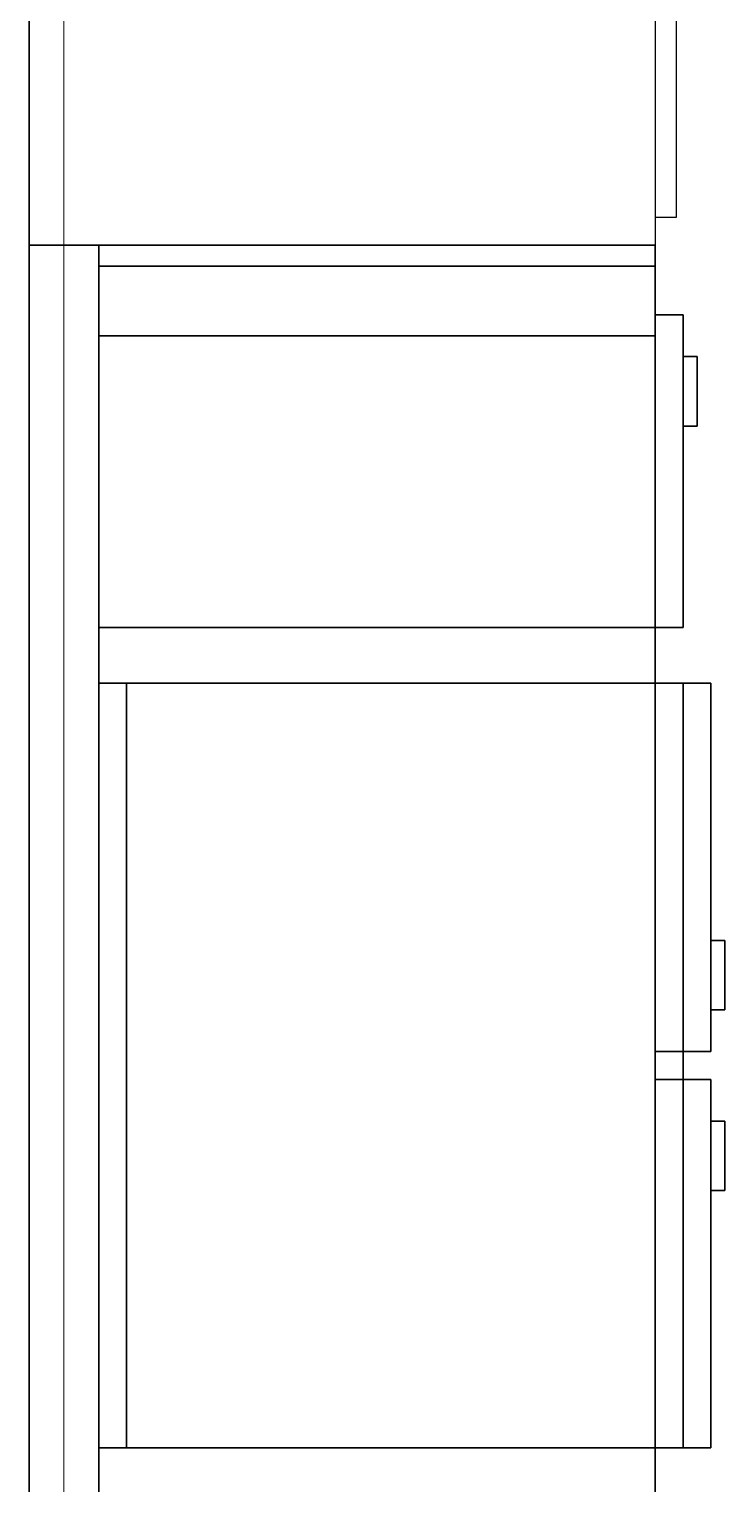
# Model space of a CAD drawing. Header units: inches. Extents: x -7543 to -822, y 102837 to 190349.
# Drawn here: x -829.95582 to -829.94582, y 102836.84029 to 102836.86122 of the extents above; entities that cross this region are included whole.
import ezdxf

# ---------------------------------------------------------------- set-up
doc = ezdxf.new("R2010")
doc.units = ezdxf.units.IN
doc.header["$MEASUREMENT"] = 0
doc.linetypes.add('DASHDOTX2', pattern=[2, 1, -0.5, 0, -0.5])
doc.layers.add('AKS', color=1, linetype='Continuous', lineweight=25)
doc.layers.add('SIVA', color=150, linetype='Continuous', lineweight=15)
doc.layers.add('DUVAR', color=7, linetype='Continuous', lineweight=35, true_color=0xfc4642)
doc.layers.add('TEFRİŞ', color=7, linetype='Continuous', lineweight=25, true_color=0x78462c)

msp = doc.modelspace()

# ---------------------------------------------------------------- linework, layer by layer
at = {"layer": 'AKS', "linetype": 'DASHDOTX2', "ltscale": 10}
msp.add_line((-829.9558199212353, 102837.241780972), (-829.9558199212353, 102836.7293249838), dxfattribs=at)
at = {"layer": 'DUVAR'}
msp.add_line((-829.9558199212353, 102836.8864307916), (-829.9558199212353, 102836.8104307916), dxfattribs=at)
at = {"layer": 'SIVA'}
msp.add_line((-829.9553199212353, 102836.8104307916), (-829.9553199212353, 102836.8859307916), dxfattribs=at)
at = {"layer": 'TEFRİŞ'}
for p, q in [((-829.9558199212353, 102836.8581097566), (-829.9558199212353, 102836.8643097566)), ((-829.9468199212353, 102836.8643097566), (-829.9468199212353, 102836.8581097566)), ((-829.9465199212352, 102836.8637097566), (-829.9465199212352, 102836.8585097566)), ((-829.9465199212352, 102836.8585097566), (-829.9468199212353, 102836.8585097566)), ((-829.9468199212353, 102836.8581097566), (-829.9558199212353, 102836.8581097566))]:
    msp.add_line(p, q, dxfattribs=at)
for points in [[(-829.9548199212353, 102836.8581097566, 0.04000000000000001), (-829.9548199212353, 102836.8581097566), (-829.9558199212353, 102836.8581097566), (-829.9558199212353, 102836.8581097566, 0.04000000000000001)], [(-829.9548199212353, 102836.8581097566), (-829.9548199212353, 102836.8581097566), (-829.9548199212353, 102836.8581097566), (-829.9558199212353, 102836.8581097566)], [(-829.9558199212353, 102836.8581097566, 0.04000000000000001), (-829.9558199212353, 102836.8581097566), (-829.9558199212353, 102836.8345097566), (-829.9558199212353, 102836.8345097566, 0.04000000000000001)], [(-829.9558199212353, 102836.8581097566), (-829.9548199212353, 102836.8581097566), (-829.9548199212353, 102836.8345097566), (-829.9558199212353, 102836.8345097566)], [(-829.9558199212353, 102836.8345097566, 0.04000000000000001), (-829.9558199212353, 102836.8345097566, 0.04000000000000001), (-829.9558199212353, 102836.8581097566, 0.04000000000000001)], [(-829.9558199212353, 102836.8345097566, 0.04000000000000001), (-829.9548199212353, 102836.8345097566, 0.04000000000000001), (-829.9548199212353, 102836.8581097566, 0.04000000000000001), (-829.9558199212353, 102836.8581097566, 0.04000000000000001)], [(-829.9548199212353, 102836.8345097566, 0.04000000000000001), (-829.9548199212353, 102836.8345097566), (-829.9548199212353, 102836.8581097566), (-829.9548199212353, 102836.8581097566, 0.04000000000000001)], [(-829.9548199212353, 102836.8345097566), (-829.9548199212353, 102836.8345097566), (-829.9548199212353, 102836.8581097566)], [(-829.9468199212353, 102836.8581097566, 0.001), (-829.9468199212353, 102836.8581097566), (-829.9548199212353, 102836.8581097566), (-829.9548199212353, 102836.8581097566, 0.001)], [(-829.9468199212353, 102836.8581097566), (-829.9468199212353, 102836.8581097566), (-829.9468199212353, 102836.8581097566), (-829.9548199212353, 102836.8581097566)], [(-829.9548199212353, 102836.8581097566, 0.001), (-829.9548199212353, 102836.8581097566), (-829.9548199212353, 102836.8345097566), (-829.9548199212353, 102836.8345097566, 0.001)], [(-829.9548199212353, 102836.8581097566), (-829.9468199212353, 102836.8581097566), (-829.9468199212353, 102836.8345097566), (-829.9548199212353, 102836.8345097566)], [(-829.9548199212353, 102836.8345097566, 0.001), (-829.9548199212353, 102836.8345097566, 0.001), (-829.9548199212353, 102836.8581097566, 0.001)], [(-829.9548199212353, 102836.8345097566, 0.001), (-829.9468199212353, 102836.8345097566, 0.001), (-829.9468199212353, 102836.8581097566, 0.001), (-829.9548199212353, 102836.8581097566, 0.001)], [(-829.9468199212353, 102836.8581097566, 0.04000000000000001), (-829.9468199212353, 102836.8581097566, 0.03900000000000001), (-829.9548199212353, 102836.8581097566, 0.03900000000000001), (-829.9548199212353, 102836.8581097566, 0.04000000000000001)], [(-829.9468199212353, 102836.8581097566, 0.03900000000000001), (-829.9468199212353, 102836.8581097566, 0.03900000000000001), (-829.9468199212353, 102836.8581097566, 0.03900000000000001), (-829.9548199212353, 102836.8581097566, 0.03900000000000001)], [(-829.9548199212353, 102836.8581097566, 0.04000000000000001), (-829.9548199212353, 102836.8581097566, 0.03900000000000001), (-829.9548199212353, 102836.8345097566, 0.03900000000000001), (-829.9548199212353, 102836.8345097566, 0.04000000000000001)], [(-829.9548199212353, 102836.8581097566, 0.03900000000000001), (-829.9468199212353, 102836.8581097566, 0.03900000000000001), (-829.9468199212353, 102836.8345097566, 0.03900000000000001), (-829.9548199212353, 102836.8345097566, 0.03900000000000001)], [(-829.9548199212353, 102836.8345097566, 0.04000000000000001), (-829.9548199212353, 102836.8345097566, 0.04000000000000001), (-829.9548199212353, 102836.8581097566, 0.04000000000000001)], [(-829.9548199212353, 102836.8345097566, 0.04000000000000001), (-829.9468199212353, 102836.8345097566, 0.04000000000000001), (-829.9468199212353, 102836.8581097566, 0.04000000000000001), (-829.9548199212353, 102836.8581097566, 0.04000000000000001)], [(-829.9468199212353, 102836.8581097566, 0.001), (-829.9468199212353, 102836.8581097566, 0.001), (-829.9468199212353, 102836.8581097566, 0.001), (-829.9548199212353, 102836.8581097566, 0.001)], [(-829.9468199212353, 102836.8581097566, 0.03900000000000001), (-829.9468199212353, 102836.8581097566, 0.001), (-829.9548199212353, 102836.8581097566, 0.001), (-829.9548199212353, 102836.8581097566, 0.03900000000000001)], [(-829.9468199212353, 102836.8345097566, 0.001), (-829.9468199212353, 102836.8345097566), (-829.9468199212353, 102836.8581097566), (-829.9468199212353, 102836.8581097566, 0.001)], [(-829.9468199212353, 102836.8345097566), (-829.9468199212353, 102836.8345097566), (-829.9468199212353, 102836.8581097566)], [(-829.9468199212353, 102836.8345097566, 0.04000000000000001), (-829.9468199212353, 102836.8345097566, 0.03900000000000001), (-829.9468199212353, 102836.8581097566, 0.03900000000000001), (-829.9468199212353, 102836.8581097566, 0.04000000000000001)], [(-829.9468199212353, 102836.8345097566, 0.03900000000000001), (-829.9468199212353, 102836.8345097566, 0.03900000000000001), (-829.9468199212353, 102836.8581097566, 0.03900000000000001)], [(-829.9548199212353, 102836.8578097566, 0.03900000000000001), (-829.9468199212353, 102836.8578097566, 0.03900000000000001), (-829.9468199212353, 102836.8578097566, 0.019), (-829.9548199212353, 102836.8578097566, 0.019)], [(-829.9548199212353, 102836.8578097566, 0.019), (-829.9468199212353, 102836.8578097566, 0.019), (-829.9468199212353, 102836.8568097566, 0.019), (-829.9548199212353, 102836.8568097566, 0.019)], [(-829.9468199212353, 102836.8568097566, 0.03900000000000001), (-829.9468199212353, 102836.8578097566, 0.03900000000000001), (-829.9548199212353, 102836.8578097566, 0.03900000000000001), (-829.9548199212353, 102836.8568097566, 0.03900000000000001)], [(-829.9548199212353, 102836.8568097566, 0.03900000000000001), (-829.9548199212353, 102836.8578097566, 0.03900000000000001), (-829.9548199212353, 102836.8578097566, 0.019), (-829.9548199212353, 102836.8568097566, 0.019)], [(-829.9548199212353, 102836.8578097566, 0.011), (-829.9468199212353, 102836.8578097566, 0.011), (-829.9468199212353, 102836.8578097566, 0.001), (-829.9548199212353, 102836.8578097566, 0.001)], [(-829.9548199212353, 102836.8578097566, 0.001), (-829.9468199212353, 102836.8578097566, 0.001), (-829.9468199212353, 102836.8568097566, 0.001), (-829.9548199212353, 102836.8568097566, 0.001)], [(-829.9468199212353, 102836.8568097566, 0.011), (-829.9468199212353, 102836.8578097566, 0.011), (-829.9548199212353, 102836.8578097566, 0.011), (-829.9548199212353, 102836.8568097566, 0.011)], [(-829.9548199212353, 102836.8568097566, 0.011), (-829.9548199212353, 102836.8578097566, 0.011), (-829.9548199212353, 102836.8578097566, 0.001), (-829.9548199212353, 102836.8568097566, 0.001)], [(-829.9548199212353, 102836.8578097566, 0.03390000000000001), (-829.9468199212353, 102836.8578097566, 0.03390000000000001), (-829.9468199212353, 102836.8578097566, 0.0343), (-829.9548199212353, 102836.8578097566, 0.0343)], [(-829.9548199212353, 102836.8578097566, 0.0343), (-829.9468199212353, 102836.8578097566, 0.0343), (-829.9548199212353, 102836.8578097566, 0.0343)], [(-829.9548199212353, 102836.8578097566, 0.0343), (-829.9548199212353, 102836.8578097566, 0.0343), (-829.9548199212353, 102836.8578097566, 0.03390000000000001)], [(-829.9548199212353, 102836.8578097566, 0.02880000000000001), (-829.9468199212353, 102836.8578097566, 0.02880000000000001), (-829.9468199212353, 102836.8578097566, 0.0292), (-829.9548199212353, 102836.8578097566, 0.0292)], [(-829.9548199212353, 102836.8578097566, 0.0292), (-829.9468199212353, 102836.8578097566, 0.0292), (-829.9548199212353, 102836.8578097566, 0.0292)], [(-829.9548199212353, 102836.8578097566, 0.0292), (-829.9548199212353, 102836.8578097566, 0.0292), (-829.9548199212353, 102836.8578097566, 0.02880000000000001)], [(-829.9548199212353, 102836.8578097566, 0.0237), (-829.9468199212353, 102836.8578097566, 0.0237), (-829.9468199212353, 102836.8578097566, 0.0241), (-829.9548199212353, 102836.8578097566, 0.0241)], [(-829.9548199212353, 102836.8578097566, 0.0241), (-829.9468199212353, 102836.8578097566, 0.0241), (-829.9548199212353, 102836.8578097566, 0.0241)], [(-829.9548199212353, 102836.8578097566, 0.0241), (-829.9548199212353, 102836.8578097566, 0.0241), (-829.9548199212353, 102836.8578097566, 0.0237)], [(-829.9468199212353, 102836.8578097566, 0.03900000000000001), (-829.9468199212353, 102836.8578097566, 0.03900000000000001), (-829.9468199212353, 102836.8578097566, 0.019)], [(-829.9468199212353, 102836.8578097566, 0.019), (-829.9468199212353, 102836.8578097566, 0.019), (-829.9468199212353, 102836.8578097566, 0.019), (-829.9468199212353, 102836.8568097566, 0.019)], [(-829.9468199212353, 102836.8568097566, 0.019), (-829.9468199212353, 102836.8578097566, 0.019), (-829.9468199212353, 102836.8578097566, 0.03900000000000001), (-829.9468199212353, 102836.8568097566, 0.03900000000000001)], [(-829.9468199212353, 102836.8578097566, 0.011), (-829.9468199212353, 102836.8578097566, 0.011), (-829.9468199212353, 102836.8578097566, 0.001)], [(-829.9468199212353, 102836.8578097566, 0.001), (-829.9468199212353, 102836.8578097566, 0.001), (-829.9468199212353, 102836.8578097566, 0.001), (-829.9468199212353, 102836.8568097566, 0.001)], [(-829.9468199212353, 102836.8568097566, 0.001), (-829.9468199212353, 102836.8578097566, 0.001), (-829.9468199212353, 102836.8578097566, 0.011), (-829.9468199212353, 102836.8568097566, 0.011)], [(-829.9468199212353, 102836.8575097566, 0.011), (-829.9468199212353, 102836.8575097566, 0.011), (-829.9468199212353, 102836.8575097566, 0.001)], [(-829.9468199212353, 102836.8571097566, 0.011), (-829.9464199212352, 102836.8571097566, 0.011), (-829.9464199212352, 102836.8571097566, 0.001), (-829.9468199212353, 102836.8571097566, 0.001)], [(-829.9468199212353, 102836.8571097566, 0.001), (-829.9464199212352, 102836.8571097566, 0.001), (-829.9464199212352, 102836.8526097566, 0.001), (-829.9468199212353, 102836.8526097566, 0.001)], [(-829.9464199212352, 102836.8526097566, 0.011), (-829.9464199212352, 102836.8571097566, 0.011), (-829.9468199212353, 102836.8571097566, 0.011), (-829.9468199212353, 102836.8526097566, 0.011)], [(-829.9468199212353, 102836.8526097566, 0.011), (-829.9468199212353, 102836.8571097566, 0.011), (-829.9468199212353, 102836.8571097566, 0.001), (-829.9468199212353, 102836.8526097566, 0.001)], [(-829.9464199212352, 102836.8571097566, 0.011), (-829.9464199212352, 102836.8571097566, 0.011), (-829.9464199212352, 102836.8571097566, 0.001)], [(-829.9464199212352, 102836.8571097566, 0.001), (-829.9464199212352, 102836.8571097566, 0.001), (-829.9464199212352, 102836.8571097566, 0.001), (-829.9464199212352, 102836.8526097566, 0.001)], [(-829.9464199212352, 102836.8526097566, 0.001), (-829.9464199212352, 102836.8571097566, 0.001), (-829.9464199212352, 102836.8571097566, 0.011), (-829.9464199212352, 102836.8526097566, 0.011)], [(-829.9548199212353, 102836.8568097566, 0.019), (-829.9468199212353, 102836.8568097566, 0.019), (-829.9468199212353, 102836.8568097566, 0.03900000000000001), (-829.9548199212353, 102836.8568097566, 0.03900000000000001)], [(-829.9548199212353, 102836.8568097566, 0.03900000000000001), (-829.9468199212353, 102836.8568097566, 0.03900000000000001), (-829.9548199212353, 102836.8568097566, 0.03900000000000001)], [(-829.9548199212353, 102836.8568097566, 0.03900000000000001), (-829.9548199212353, 102836.8568097566, 0.03900000000000001), (-829.9548199212353, 102836.8568097566, 0.019)], [(-829.9548199212353, 102836.8568097566, 0.001), (-829.9468199212353, 102836.8568097566, 0.001), (-829.9468199212353, 102836.8568097566, 0.011), (-829.9548199212353, 102836.8568097566, 0.011)], [(-829.9548199212353, 102836.8568097566, 0.011), (-829.9468199212353, 102836.8568097566, 0.011), (-829.9548199212353, 102836.8568097566, 0.011)], [(-829.9548199212353, 102836.8568097566, 0.011), (-829.9548199212353, 102836.8568097566, 0.011), (-829.9548199212353, 102836.8568097566, 0.001)], [(-829.9548199212353, 102836.8568097566, 0.0241), (-829.9468199212353, 102836.8568097566, 0.0241), (-829.9468199212353, 102836.8568097566, 0.0237), (-829.9548199212353, 102836.8568097566, 0.0237)], [(-829.9548199212353, 102836.8568097566, 0.0237), (-829.9468199212353, 102836.8568097566, 0.0237), (-829.9468199212353, 102836.8526097566, 0.0237), (-829.9548199212353, 102836.8526097566, 0.0237)], [(-829.9468199212353, 102836.8526097566, 0.0241), (-829.9468199212353, 102836.8568097566, 0.0241), (-829.9548199212353, 102836.8568097566, 0.0241), (-829.9548199212353, 102836.8526097566, 0.0241)], [(-829.9548199212353, 102836.8526097566, 0.0241), (-829.9548199212353, 102836.8568097566, 0.0241), (-829.9548199212353, 102836.8568097566, 0.0237), (-829.9548199212353, 102836.8526097566, 0.0237)], [(-829.9548199212353, 102836.8568097566, 0.0292), (-829.9468199212353, 102836.8568097566, 0.0292), (-829.9468199212353, 102836.8568097566, 0.02880000000000001), (-829.9548199212353, 102836.8568097566, 0.02880000000000001)], [(-829.9548199212353, 102836.8568097566, 0.02880000000000001), (-829.9468199212353, 102836.8568097566, 0.02880000000000001), (-829.9468199212353, 102836.8526097566, 0.02880000000000001), (-829.9548199212353, 102836.8526097566, 0.02880000000000001)], [(-829.9468199212353, 102836.8526097566, 0.0292), (-829.9468199212353, 102836.8568097566, 0.0292), (-829.9548199212353, 102836.8568097566, 0.0292), (-829.9548199212353, 102836.8526097566, 0.0292)], [(-829.9548199212353, 102836.8526097566, 0.0292), (-829.9548199212353, 102836.8568097566, 0.0292), (-829.9548199212353, 102836.8568097566, 0.02880000000000001), (-829.9548199212353, 102836.8526097566, 0.02880000000000001)], [(-829.9548199212353, 102836.8568097566, 0.0343), (-829.9468199212353, 102836.8568097566, 0.0343), (-829.9468199212353, 102836.8568097566, 0.03390000000000001), (-829.9548199212353, 102836.8568097566, 0.03390000000000001)], [(-829.9548199212353, 102836.8568097566, 0.03390000000000001), (-829.9468199212353, 102836.8568097566, 0.03390000000000001), (-829.9468199212353, 102836.8526097566, 0.03390000000000001), (-829.9548199212353, 102836.8526097566, 0.03390000000000001)], [(-829.9468199212353, 102836.8526097566, 0.0343), (-829.9468199212353, 102836.8568097566, 0.0343), (-829.9548199212353, 102836.8568097566, 0.0343), (-829.9548199212353, 102836.8526097566, 0.0343)], [(-829.9548199212353, 102836.8526097566, 0.0343), (-829.9548199212353, 102836.8568097566, 0.0343), (-829.9548199212353, 102836.8568097566, 0.03390000000000001), (-829.9548199212353, 102836.8526097566, 0.03390000000000001)], [(-829.9468199212353, 102836.8568097566, 0.0241), (-829.9468199212353, 102836.8568097566, 0.0241), (-829.9468199212353, 102836.8568097566, 0.0237)], [(-829.9468199212353, 102836.8568097566, 0.0237), (-829.9468199212353, 102836.8568097566, 0.0237), (-829.9468199212353, 102836.8568097566, 0.0237), (-829.9468199212353, 102836.8526097566, 0.0237)], [(-829.9468199212353, 102836.8526097566, 0.0237), (-829.9468199212353, 102836.8568097566, 0.0237), (-829.9468199212353, 102836.8568097566, 0.0241), (-829.9468199212353, 102836.8526097566, 0.0241)], [(-829.9468199212353, 102836.8568097566, 0.0292), (-829.9468199212353, 102836.8568097566, 0.0292), (-829.9468199212353, 102836.8568097566, 0.02880000000000001)], [(-829.9468199212353, 102836.8568097566, 0.02880000000000001), (-829.9468199212353, 102836.8568097566, 0.02880000000000001), (-829.9468199212353, 102836.8568097566, 0.02880000000000001), (-829.9468199212353, 102836.8526097566, 0.02880000000000001)], [(-829.9468199212353, 102836.8526097566, 0.02880000000000001), (-829.9468199212353, 102836.8568097566, 0.02880000000000001), (-829.9468199212353, 102836.8568097566, 0.0292), (-829.9468199212353, 102836.8526097566, 0.0292)], [(-829.9468199212353, 102836.8568097566, 0.0343), (-829.9468199212353, 102836.8568097566, 0.0343), (-829.9468199212353, 102836.8568097566, 0.03390000000000001)], [(-829.9468199212353, 102836.8568097566, 0.03390000000000001), (-829.9468199212353, 102836.8568097566, 0.03390000000000001), (-829.9468199212353, 102836.8568097566, 0.03390000000000001), (-829.9468199212353, 102836.8526097566, 0.03390000000000001)], [(-829.9468199212353, 102836.8526097566, 0.03390000000000001), (-829.9468199212353, 102836.8568097566, 0.03390000000000001), (-829.9468199212353, 102836.8568097566, 0.0343), (-829.9468199212353, 102836.8526097566, 0.0343)], [(-829.9464199212352, 102836.8565097566, 0.006200000000000001), (-829.9462199212353, 102836.8565097566, 0.006200000000000001), (-829.9462199212353, 102836.8565097566, 0.0058), (-829.9464199212352, 102836.8565097566, 0.0058)], [(-829.9464199212352, 102836.8565097566, 0.0058), (-829.9462199212353, 102836.8565097566, 0.0058), (-829.9462199212353, 102836.8555097566, 0.0058), (-829.9464199212352, 102836.8555097566, 0.0058)], [(-829.9462199212353, 102836.8555097566, 0.006200000000000001), (-829.9462199212353, 102836.8565097566, 0.006200000000000001), (-829.9464199212352, 102836.8565097566, 0.006200000000000001), (-829.9464199212352, 102836.8555097566, 0.006200000000000001)], [(-829.9464199212352, 102836.8555097566, 0.006200000000000001), (-829.9464199212352, 102836.8565097566, 0.006200000000000001), (-829.9464199212352, 102836.8565097566, 0.0058), (-829.9464199212352, 102836.8555097566, 0.0058)], [(-829.9462199212353, 102836.8565097566, 0.006200000000000001), (-829.9462199212353, 102836.8565097566, 0.006200000000000001), (-829.9462199212353, 102836.8565097566, 0.0058)], [(-829.9462199212353, 102836.8565097566, 0.0058), (-829.9462199212353, 102836.8565097566, 0.0058), (-829.9462199212353, 102836.8565097566, 0.0058), (-829.9462199212353, 102836.8555097566, 0.0058)], [(-829.9462199212353, 102836.8555097566, 0.0058), (-829.9462199212353, 102836.8565097566, 0.0058), (-829.9462199212353, 102836.8565097566, 0.006200000000000001), (-829.9462199212353, 102836.8555097566, 0.006200000000000001)], [(-829.9464199212352, 102836.8555097566, 0.0058), (-829.9462199212353, 102836.8555097566, 0.0058), (-829.9462199212353, 102836.8555097566, 0.006200000000000001), (-829.9464199212352, 102836.8555097566, 0.006200000000000001)], [(-829.9464199212352, 102836.8555097566, 0.006200000000000001), (-829.9462199212353, 102836.8555097566, 0.006200000000000001), (-829.9464199212352, 102836.8555097566, 0.006200000000000001)], [(-829.9464199212352, 102836.8555097566, 0.006200000000000001), (-829.9464199212352, 102836.8555097566, 0.006200000000000001), (-829.9464199212352, 102836.8555097566, 0.0058)], [(-829.9468199212353, 102836.8526097566, 0.03900000000000001), (-829.9468199212353, 102836.8526097566, 0.001), (-829.9548199212353, 102836.8526097566, 0.001), (-829.9548199212353, 102836.8526097566, 0.03900000000000001)], [(-829.9468199212353, 102836.8526097566, 0.001), (-829.9468199212353, 102836.8526097566, 0.001), (-829.9468199212353, 102836.8526097566, 0.001), (-829.9548199212353, 102836.8526097566, 0.001)], [(-829.9548199212353, 102836.8526097566, 0.03900000000000001), (-829.9548199212353, 102836.8526097566, 0.001), (-829.9548199212353, 102836.8518097566, 0.001), (-829.9548199212353, 102836.8518097566, 0.03900000000000001)], [(-829.9548199212353, 102836.8526097566, 0.001), (-829.9468199212353, 102836.8526097566, 0.001), (-829.9468199212353, 102836.8518097566, 0.001), (-829.9548199212353, 102836.8518097566, 0.001)], [(-829.9548199212353, 102836.8518097566, 0.03900000000000001), (-829.9548199212353, 102836.8518097566, 0.03900000000000001), (-829.9548199212353, 102836.8526097566, 0.03900000000000001)], [(-829.9548199212353, 102836.8518097566, 0.03900000000000001), (-829.9468199212353, 102836.8518097566, 0.03900000000000001), (-829.9468199212353, 102836.8526097566, 0.03900000000000001), (-829.9548199212353, 102836.8526097566, 0.03900000000000001)], [(-829.9548199212353, 102836.8526097566, 0.0122), (-829.9548199212353, 102836.8526097566, 0.0112), (-829.9548199212353, 102836.8526097566, 0.0122)], [(-829.9548199212353, 102836.8526097566, 0.0112), (-829.9468199212353, 102836.8526097566, 0.0112), (-829.9468199212353, 102836.8526097566, 0.0122), (-829.9548199212353, 102836.8526097566, 0.0122)], [(-829.9548199212353, 102836.8526097566, 0.019), (-829.9548199212353, 102836.8526097566, 0.018), (-829.9548199212353, 102836.8526097566, 0.019)], [(-829.9548199212353, 102836.8526097566, 0.018), (-829.9468199212353, 102836.8526097566, 0.018), (-829.9468199212353, 102836.8526097566, 0.019), (-829.9548199212353, 102836.8526097566, 0.019)], [(-829.9548199212353, 102836.8526097566, 0.0237), (-829.9468199212353, 102836.8526097566, 0.0237), (-829.9468199212353, 102836.8526097566, 0.0241), (-829.9548199212353, 102836.8526097566, 0.0241)], [(-829.9548199212353, 102836.8526097566, 0.0241), (-829.9468199212353, 102836.8526097566, 0.0241), (-829.9548199212353, 102836.8526097566, 0.0241)], [(-829.9548199212353, 102836.8526097566, 0.0241), (-829.9548199212353, 102836.8526097566, 0.0241), (-829.9548199212353, 102836.8526097566, 0.0237)], [(-829.9548199212353, 102836.8526097566, 0.02880000000000001), (-829.9468199212353, 102836.8526097566, 0.02880000000000001), (-829.9468199212353, 102836.8526097566, 0.0292), (-829.9548199212353, 102836.8526097566, 0.0292)], [(-829.9548199212353, 102836.8526097566, 0.0292), (-829.9468199212353, 102836.8526097566, 0.0292), (-829.9548199212353, 102836.8526097566, 0.0292)], [(-829.9548199212353, 102836.8526097566, 0.0292), (-829.9548199212353, 102836.8526097566, 0.0292), (-829.9548199212353, 102836.8526097566, 0.02880000000000001)], [(-829.9548199212353, 102836.8526097566, 0.03390000000000001), (-829.9468199212353, 102836.8526097566, 0.03390000000000001), (-829.9468199212353, 102836.8526097566, 0.0343), (-829.9548199212353, 102836.8526097566, 0.0343)], [(-829.9548199212353, 102836.8526097566, 0.0343), (-829.9468199212353, 102836.8526097566, 0.0343), (-829.9548199212353, 102836.8526097566, 0.0343)], [(-829.9548199212353, 102836.8526097566, 0.0343), (-829.9548199212353, 102836.8526097566, 0.0343), (-829.9548199212353, 102836.8526097566, 0.03390000000000001)], [(-829.9468199212353, 102836.8518097566, 0.03900000000000001), (-829.9468199212353, 102836.8518097566, 0.001), (-829.9468199212353, 102836.8526097566, 0.001), (-829.9468199212353, 102836.8526097566, 0.03900000000000001)], [(-829.9468199212353, 102836.8518097566, 0.001), (-829.9468199212353, 102836.8518097566, 0.001), (-829.9468199212353, 102836.8526097566, 0.001)], [(-829.9468199212353, 102836.8526097566, 0.001), (-829.9464199212352, 102836.8526097566, 0.001), (-829.9464199212352, 102836.8526097566, 0.011), (-829.9468199212353, 102836.8526097566, 0.011)], [(-829.9468199212353, 102836.8526097566, 0.011), (-829.9464199212352, 102836.8526097566, 0.011), (-829.9468199212353, 102836.8526097566, 0.011)], [(-829.9468199212353, 102836.8526097566, 0.011), (-829.9468199212353, 102836.8526097566, 0.011), (-829.9468199212353, 102836.8526097566, 0.001)], [(-829.9548199212353, 102836.8518097566, 0.019), (-829.9468199212353, 102836.8518097566, 0.019), (-829.9468199212353, 102836.8518097566, 0.018), (-829.9548199212353, 102836.8518097566, 0.018)], [(-829.9548199212353, 102836.8518097566, 0.018), (-829.9468199212353, 102836.8518097566, 0.018), (-829.9468199212353, 102836.8408097566, 0.018), (-829.9548199212353, 102836.8408097566, 0.018)], [(-829.9468199212353, 102836.8408097566, 0.019), (-829.9468199212353, 102836.8518097566, 0.019), (-829.9548199212353, 102836.8518097566, 0.019), (-829.9548199212353, 102836.8408097566, 0.019)], [(-829.9548199212353, 102836.8408097566, 0.019), (-829.9548199212353, 102836.8518097566, 0.019), (-829.9548199212353, 102836.8518097566, 0.018), (-829.9548199212353, 102836.8408097566, 0.018)], [(-829.9548199212353, 102836.8518097566, 0.0308), (-829.9468199212353, 102836.8518097566, 0.0308), (-829.9468199212353, 102836.8518097566, 0.0298), (-829.9548199212353, 102836.8518097566, 0.0298)], [(-829.9548199212353, 102836.8518097566, 0.0298), (-829.9468199212353, 102836.8518097566, 0.0298), (-829.9468199212353, 102836.8408097566, 0.0298), (-829.9548199212353, 102836.8408097566, 0.0298)], [(-829.9468199212353, 102836.8408097566, 0.0308), (-829.9468199212353, 102836.8518097566, 0.0308), (-829.9548199212353, 102836.8518097566, 0.0308), (-829.9548199212353, 102836.8408097566, 0.0308)], [(-829.9548199212353, 102836.8408097566, 0.0308), (-829.9548199212353, 102836.8518097566, 0.0308), (-829.9548199212353, 102836.8518097566, 0.0298), (-829.9548199212353, 102836.8408097566, 0.0298)], [(-829.9548199212353, 102836.8518097566, 0.03900000000000001), (-829.9548199212353, 102836.8518097566, 0.001), (-829.9548199212353, 102836.8518097566, 0.03900000000000001)], [(-829.9548199212353, 102836.8518097566, 0.001), (-829.9468199212353, 102836.8518097566, 0.001), (-829.9468199212353, 102836.8518097566, 0.03900000000000001), (-829.9548199212353, 102836.8518097566, 0.03900000000000001)], [(-829.9544199212353, 102836.8518097566, 0.0122), (-829.9464199212352, 102836.8518097566, 0.0122), (-829.9464199212352, 102836.8518097566, 0.0112), (-829.9544199212353, 102836.8518097566, 0.0112)], [(-829.9544199212353, 102836.8518097566, 0.0112), (-829.9464199212352, 102836.8518097566, 0.0112), (-829.9464199212352, 102836.8408097566, 0.0112), (-829.9544199212353, 102836.8408097566, 0.0112)], [(-829.9464199212352, 102836.8408097566, 0.0122), (-829.9464199212352, 102836.8518097566, 0.0122), (-829.9544199212353, 102836.8518097566, 0.0122), (-829.9544199212353, 102836.8408097566, 0.0122)], [(-829.9544199212353, 102836.8408097566, 0.0122), (-829.9544199212353, 102836.8518097566, 0.0122), (-829.9544199212353, 102836.8518097566, 0.0112), (-829.9544199212353, 102836.8408097566, 0.0112)], [(-829.9468199212353, 102836.8518097566, 0.019), (-829.9468199212353, 102836.8518097566, 0.019), (-829.9468199212353, 102836.8518097566, 0.018)], [(-829.9468199212353, 102836.8518097566, 0.018), (-829.9468199212353, 102836.8518097566, 0.018), (-829.9468199212353, 102836.8518097566, 0.018), (-829.9468199212353, 102836.8408097566, 0.018)], [(-829.9468199212353, 102836.8408097566, 0.018), (-829.9468199212353, 102836.8518097566, 0.018), (-829.9468199212353, 102836.8518097566, 0.019), (-829.9468199212353, 102836.8408097566, 0.019)], [(-829.9468199212353, 102836.8518097566, 0.0308), (-829.9468199212353, 102836.8518097566, 0.0308), (-829.9468199212353, 102836.8518097566, 0.0298)], [(-829.9468199212353, 102836.8518097566, 0.0298), (-829.9468199212353, 102836.8518097566, 0.0298), (-829.9468199212353, 102836.8518097566, 0.0298), (-829.9468199212353, 102836.8408097566, 0.0298)], [(-829.9468199212353, 102836.8408097566, 0.0298), (-829.9468199212353, 102836.8518097566, 0.0298), (-829.9468199212353, 102836.8518097566, 0.0308), (-829.9468199212353, 102836.8408097566, 0.0308)], [(-829.9468199212353, 102836.8518097566, 0.03900000000000001), (-829.9464199212352, 102836.8518097566, 0.03900000000000001), (-829.9464199212352, 102836.8518097566, 0.031), (-829.9468199212353, 102836.8518097566, 0.031)], [(-829.9468199212353, 102836.8518097566, 0.031), (-829.9464199212352, 102836.8518097566, 0.031), (-829.9464199212352, 102836.8465097566, 0.031), (-829.9468199212353, 102836.8465097566, 0.031)], [(-829.9464199212352, 102836.8465097566, 0.03900000000000001), (-829.9464199212352, 102836.8518097566, 0.03900000000000001), (-829.9468199212353, 102836.8518097566, 0.03900000000000001), (-829.9468199212353, 102836.8465097566, 0.03900000000000001)], [(-829.9468199212353, 102836.8465097566, 0.03900000000000001), (-829.9468199212353, 102836.8518097566, 0.03900000000000001), (-829.9468199212353, 102836.8518097566, 0.031), (-829.9468199212353, 102836.8465097566, 0.031)], [(-829.9464199212352, 102836.8518097566, 0.0122), (-829.9464199212352, 102836.8518097566, 0.0122), (-829.9464199212352, 102836.8518097566, 0.0112)], [(-829.9464199212352, 102836.8518097566, 0.0112), (-829.9464199212352, 102836.8518097566, 0.0112), (-829.9464199212352, 102836.8518097566, 0.0112), (-829.9464199212352, 102836.8408097566, 0.0112)], [(-829.9464199212352, 102836.8408097566, 0.0112), (-829.9464199212352, 102836.8518097566, 0.0112), (-829.9464199212352, 102836.8518097566, 0.0122), (-829.9464199212352, 102836.8408097566, 0.0122)], [(-829.9464199212352, 102836.8518097566, 0.011), (-829.9460199212352, 102836.8518097566, 0.011), (-829.9460199212352, 102836.8518097566, 0.001), (-829.9464199212352, 102836.8518097566, 0.001)], [(-829.9464199212352, 102836.8518097566, 0.001), (-829.9460199212352, 102836.8518097566, 0.001), (-829.9460199212352, 102836.8465097566, 0.001), (-829.9464199212352, 102836.8465097566, 0.001)], [(-829.9460199212352, 102836.8465097566, 0.011), (-829.9460199212352, 102836.8518097566, 0.011), (-829.9464199212352, 102836.8518097566, 0.011), (-829.9464199212352, 102836.8465097566, 0.011)], [(-829.9464199212352, 102836.8465097566, 0.011), (-829.9464199212352, 102836.8518097566, 0.011), (-829.9464199212352, 102836.8518097566, 0.001), (-829.9464199212352, 102836.8465097566, 0.001)], [(-829.9464199212352, 102836.8518097566, 0.03900000000000001), (-829.9464199212352, 102836.8518097566, 0.03900000000000001), (-829.9464199212352, 102836.8518097566, 0.031)], [(-829.9464199212352, 102836.8518097566, 0.031), (-829.9464199212352, 102836.8518097566, 0.031), (-829.9464199212352, 102836.8518097566, 0.031), (-829.9464199212352, 102836.8465097566, 0.031)], [(-829.9464199212352, 102836.8465097566, 0.031), (-829.9464199212352, 102836.8518097566, 0.031), (-829.9464199212352, 102836.8518097566, 0.03900000000000001), (-829.9464199212352, 102836.8465097566, 0.03900000000000001)], [(-829.9460199212352, 102836.8518097566, 0.011), (-829.9460199212352, 102836.8518097566, 0.011), (-829.9460199212352, 102836.8518097566, 0.001)], [(-829.9460199212352, 102836.8518097566, 0.001), (-829.9460199212352, 102836.8518097566, 0.001), (-829.9460199212352, 102836.8518097566, 0.001), (-829.9460199212352, 102836.8465097566, 0.001)], [(-829.9460199212352, 102836.8465097566, 0.001), (-829.9460199212352, 102836.8518097566, 0.001), (-829.9460199212352, 102836.8518097566, 0.011), (-829.9460199212352, 102836.8465097566, 0.011)], [(-829.9460199212352, 102836.8481097566, 0.006200000000000001), (-829.9458199212353, 102836.8481097566, 0.006200000000000001), (-829.9458199212353, 102836.8481097566, 0.0058), (-829.9460199212352, 102836.8481097566, 0.0058)], [(-829.9460199212352, 102836.8481097566, 0.0058), (-829.9458199212353, 102836.8481097566, 0.0058), (-829.9458199212353, 102836.8471097566, 0.0058), (-829.9460199212352, 102836.8471097566, 0.0058)], [(-829.9458199212353, 102836.8471097566, 0.006200000000000001), (-829.9458199212353, 102836.8481097566, 0.006200000000000001), (-829.9460199212352, 102836.8481097566, 0.006200000000000001), (-829.9460199212352, 102836.8471097566, 0.006200000000000001)], [(-829.9460199212352, 102836.8471097566, 0.006200000000000001), (-829.9460199212352, 102836.8481097566, 0.006200000000000001), (-829.9460199212352, 102836.8481097566, 0.0058), (-829.9460199212352, 102836.8471097566, 0.0058)], [(-829.9460199212352, 102836.8481097566, 0.0352), (-829.9458199212353, 102836.8481097566, 0.0352), (-829.9458199212353, 102836.8481097566, 0.0348), (-829.9460199212352, 102836.8481097566, 0.0348)], [(-829.9460199212352, 102836.8481097566, 0.0348), (-829.9458199212353, 102836.8481097566, 0.0348), (-829.9458199212353, 102836.8471097566, 0.0348), (-829.9460199212352, 102836.8471097566, 0.0348)], [(-829.9458199212353, 102836.8471097566, 0.0352), (-829.9458199212353, 102836.8481097566, 0.0352), (-829.9460199212352, 102836.8481097566, 0.0352), (-829.9460199212352, 102836.8471097566, 0.0352)], [(-829.9460199212352, 102836.8471097566, 0.0352), (-829.9460199212352, 102836.8481097566, 0.0352), (-829.9460199212352, 102836.8481097566, 0.0348), (-829.9460199212352, 102836.8471097566, 0.0348)], [(-829.9458199212353, 102836.8481097566, 0.006200000000000001), (-829.9458199212353, 102836.8481097566, 0.006200000000000001), (-829.9458199212353, 102836.8481097566, 0.0058)], [(-829.9458199212353, 102836.8481097566, 0.0058), (-829.9458199212353, 102836.8481097566, 0.0058), (-829.9458199212353, 102836.8481097566, 0.0058), (-829.9458199212353, 102836.8471097566, 0.0058)], [(-829.9458199212353, 102836.8471097566, 0.0058), (-829.9458199212353, 102836.8481097566, 0.0058), (-829.9458199212353, 102836.8481097566, 0.006200000000000001), (-829.9458199212353, 102836.8471097566, 0.006200000000000001)], [(-829.9458199212353, 102836.8481097566, 0.0352), (-829.9458199212353, 102836.8481097566, 0.0352), (-829.9458199212353, 102836.8481097566, 0.0348)], [(-829.9458199212353, 102836.8481097566, 0.0348), (-829.9458199212353, 102836.8481097566, 0.0348), (-829.9458199212353, 102836.8481097566, 0.0348), (-829.9458199212353, 102836.8471097566, 0.0348)], [(-829.9458199212353, 102836.8471097566, 0.0348), (-829.9458199212353, 102836.8481097566, 0.0348), (-829.9458199212353, 102836.8481097566, 0.0352), (-829.9458199212353, 102836.8471097566, 0.0352)], [(-829.9460199212352, 102836.8471097566, 0.0058), (-829.9458199212353, 102836.8471097566, 0.0058), (-829.9458199212353, 102836.8471097566, 0.006200000000000001), (-829.9460199212352, 102836.8471097566, 0.006200000000000001)], [(-829.9460199212352, 102836.8471097566, 0.006200000000000001), (-829.9458199212353, 102836.8471097566, 0.006200000000000001), (-829.9460199212352, 102836.8471097566, 0.006200000000000001)], [(-829.9460199212352, 102836.8471097566, 0.006200000000000001), (-829.9460199212352, 102836.8471097566, 0.006200000000000001), (-829.9460199212352, 102836.8471097566, 0.0058)], [(-829.9460199212352, 102836.8471097566, 0.0348), (-829.9458199212353, 102836.8471097566, 0.0348), (-829.9458199212353, 102836.8471097566, 0.0352), (-829.9460199212352, 102836.8471097566, 0.0352)], [(-829.9460199212352, 102836.8471097566, 0.0352), (-829.9458199212353, 102836.8471097566, 0.0352), (-829.9460199212352, 102836.8471097566, 0.0352)], [(-829.9460199212352, 102836.8471097566, 0.0352), (-829.9460199212352, 102836.8471097566, 0.0352), (-829.9460199212352, 102836.8471097566, 0.0348)], [(-829.9468199212353, 102836.8465097566, 0.031), (-829.9464199212352, 102836.8465097566, 0.031), (-829.9464199212352, 102836.8465097566, 0.03900000000000001), (-829.9468199212353, 102836.8465097566, 0.03900000000000001)], [(-829.9468199212353, 102836.8465097566, 0.03900000000000001), (-829.9464199212352, 102836.8465097566, 0.03900000000000001), (-829.9468199212353, 102836.8465097566, 0.03900000000000001)], [(-829.9468199212353, 102836.8465097566, 0.03900000000000001), (-829.9468199212353, 102836.8465097566, 0.03900000000000001), (-829.9468199212353, 102836.8465097566, 0.031)], [(-829.9464199212352, 102836.8465097566, 0.001), (-829.9460199212352, 102836.8465097566, 0.001), (-829.9460199212352, 102836.8465097566, 0.011), (-829.9464199212352, 102836.8465097566, 0.011)], [(-829.9464199212352, 102836.8465097566, 0.011), (-829.9460199212352, 102836.8465097566, 0.011), (-829.9464199212352, 102836.8465097566, 0.011)], [(-829.9464199212352, 102836.8465097566, 0.011), (-829.9464199212352, 102836.8465097566, 0.011), (-829.9464199212352, 102836.8465097566, 0.001)], [(-829.9468199212353, 102836.8461097566, 0.03900000000000001), (-829.9464199212352, 102836.8461097566, 0.03900000000000001), (-829.9464199212352, 102836.8461097566, 0.031), (-829.9468199212353, 102836.8461097566, 0.031)], [(-829.9468199212353, 102836.8461097566, 0.031), (-829.9464199212352, 102836.8461097566, 0.031), (-829.9464199212352, 102836.8408097566, 0.031), (-829.9468199212353, 102836.8408097566, 0.031)], [(-829.9464199212352, 102836.8408097566, 0.03900000000000001), (-829.9464199212352, 102836.8461097566, 0.03900000000000001), (-829.9468199212353, 102836.8461097566, 0.03900000000000001), (-829.9468199212353, 102836.8408097566, 0.03900000000000001)], [(-829.9468199212353, 102836.8408097566, 0.03900000000000001), (-829.9468199212353, 102836.8461097566, 0.03900000000000001), (-829.9468199212353, 102836.8461097566, 0.031), (-829.9468199212353, 102836.8408097566, 0.031)], [(-829.9464199212352, 102836.8461097566, 0.03900000000000001), (-829.9464199212352, 102836.8461097566, 0.03900000000000001), (-829.9464199212352, 102836.8461097566, 0.031)], [(-829.9464199212352, 102836.8461097566, 0.031), (-829.9464199212352, 102836.8461097566, 0.031), (-829.9464199212352, 102836.8461097566, 0.031), (-829.9464199212352, 102836.8408097566, 0.031)], [(-829.9464199212352, 102836.8408097566, 0.031), (-829.9464199212352, 102836.8461097566, 0.031), (-829.9464199212352, 102836.8461097566, 0.03900000000000001), (-829.9464199212352, 102836.8408097566, 0.03900000000000001)], [(-829.9464199212352, 102836.8461097566, 0.011), (-829.9460199212352, 102836.8461097566, 0.011), (-829.9460199212352, 102836.8461097566, 0.001), (-829.9464199212352, 102836.8461097566, 0.001)], [(-829.9464199212352, 102836.8461097566, 0.001), (-829.9460199212352, 102836.8461097566, 0.001), (-829.9460199212352, 102836.8408097566, 0.001), (-829.9464199212352, 102836.8408097566, 0.001)], [(-829.9460199212352, 102836.8408097566, 0.011), (-829.9460199212352, 102836.8461097566, 0.011), (-829.9464199212352, 102836.8461097566, 0.011), (-829.9464199212352, 102836.8408097566, 0.011)], [(-829.9464199212352, 102836.8408097566, 0.011), (-829.9464199212352, 102836.8461097566, 0.011), (-829.9464199212352, 102836.8461097566, 0.001), (-829.9464199212352, 102836.8408097566, 0.001)], [(-829.9460199212352, 102836.8461097566, 0.011), (-829.9460199212352, 102836.8461097566, 0.011), (-829.9460199212352, 102836.8461097566, 0.001)], [(-829.9460199212352, 102836.8461097566, 0.001), (-829.9460199212352, 102836.8461097566, 0.001), (-829.9460199212352, 102836.8461097566, 0.001), (-829.9460199212352, 102836.8408097566, 0.001)], [(-829.9460199212352, 102836.8408097566, 0.001), (-829.9460199212352, 102836.8461097566, 0.001), (-829.9460199212352, 102836.8461097566, 0.011), (-829.9460199212352, 102836.8408097566, 0.011)], [(-829.9460199212352, 102836.8455097566, 0.006200000000000001), (-829.9458199212353, 102836.8455097566, 0.006200000000000001), (-829.9458199212353, 102836.8455097566, 0.0058), (-829.9460199212352, 102836.8455097566, 0.0058)], [(-829.9460199212352, 102836.8455097566, 0.0058), (-829.9458199212353, 102836.8455097566, 0.0058), (-829.9458199212353, 102836.8445097566, 0.0058), (-829.9460199212352, 102836.8445097566, 0.0058)], [(-829.9458199212353, 102836.8445097566, 0.006200000000000001), (-829.9458199212353, 102836.8455097566, 0.006200000000000001), (-829.9460199212352, 102836.8455097566, 0.006200000000000001), (-829.9460199212352, 102836.8445097566, 0.006200000000000001)], [(-829.9460199212352, 102836.8445097566, 0.006200000000000001), (-829.9460199212352, 102836.8455097566, 0.006200000000000001), (-829.9460199212352, 102836.8455097566, 0.0058), (-829.9460199212352, 102836.8445097566, 0.0058)], [(-829.9460199212352, 102836.8455097566, 0.0352), (-829.9458199212353, 102836.8455097566, 0.0352), (-829.9458199212353, 102836.8455097566, 0.0348), (-829.9460199212352, 102836.8455097566, 0.0348)], [(-829.9460199212352, 102836.8455097566, 0.0348), (-829.9458199212353, 102836.8455097566, 0.0348), (-829.9458199212353, 102836.8445097566, 0.0348), (-829.9460199212352, 102836.8445097566, 0.0348)], [(-829.9458199212353, 102836.8445097566, 0.0352), (-829.9458199212353, 102836.8455097566, 0.0352), (-829.9460199212352, 102836.8455097566, 0.0352), (-829.9460199212352, 102836.8445097566, 0.0352)], [(-829.9460199212352, 102836.8445097566, 0.0352), (-829.9460199212352, 102836.8455097566, 0.0352), (-829.9460199212352, 102836.8455097566, 0.0348), (-829.9460199212352, 102836.8445097566, 0.0348)], [(-829.9458199212353, 102836.8455097566, 0.006200000000000001), (-829.9458199212353, 102836.8455097566, 0.006200000000000001), (-829.9458199212353, 102836.8455097566, 0.0058)], [(-829.9458199212353, 102836.8455097566, 0.0058), (-829.9458199212353, 102836.8455097566, 0.0058), (-829.9458199212353, 102836.8455097566, 0.0058), (-829.9458199212353, 102836.8445097566, 0.0058)], [(-829.9458199212353, 102836.8445097566, 0.0058), (-829.9458199212353, 102836.8455097566, 0.0058), (-829.9458199212353, 102836.8455097566, 0.006200000000000001), (-829.9458199212353, 102836.8445097566, 0.006200000000000001)], [(-829.9458199212353, 102836.8455097566, 0.0352), (-829.9458199212353, 102836.8455097566, 0.0352), (-829.9458199212353, 102836.8455097566, 0.0348)], [(-829.9458199212353, 102836.8455097566, 0.0348), (-829.9458199212353, 102836.8455097566, 0.0348), (-829.9458199212353, 102836.8455097566, 0.0348), (-829.9458199212353, 102836.8445097566, 0.0348)], [(-829.9458199212353, 102836.8445097566, 0.0348), (-829.9458199212353, 102836.8455097566, 0.0348), (-829.9458199212353, 102836.8455097566, 0.0352), (-829.9458199212353, 102836.8445097566, 0.0352)], [(-829.9460199212352, 102836.8445097566, 0.0058), (-829.9458199212353, 102836.8445097566, 0.0058), (-829.9458199212353, 102836.8445097566, 0.006200000000000001), (-829.9460199212352, 102836.8445097566, 0.006200000000000001)], [(-829.9460199212352, 102836.8445097566, 0.006200000000000001), (-829.9458199212353, 102836.8445097566, 0.006200000000000001), (-829.9460199212352, 102836.8445097566, 0.006200000000000001)], [(-829.9460199212352, 102836.8445097566, 0.006200000000000001), (-829.9460199212352, 102836.8445097566, 0.006200000000000001), (-829.9460199212352, 102836.8445097566, 0.0058)], [(-829.9460199212352, 102836.8445097566, 0.0348), (-829.9458199212353, 102836.8445097566, 0.0348), (-829.9458199212353, 102836.8445097566, 0.0352), (-829.9460199212352, 102836.8445097566, 0.0352)], [(-829.9460199212352, 102836.8445097566, 0.0352), (-829.9458199212353, 102836.8445097566, 0.0352), (-829.9460199212352, 102836.8445097566, 0.0352)], [(-829.9460199212352, 102836.8445097566, 0.0352), (-829.9460199212352, 102836.8445097566, 0.0352), (-829.9460199212352, 102836.8445097566, 0.0348)], [(-829.9548199212353, 102836.8408097566, 0.018), (-829.9468199212353, 102836.8408097566, 0.018), (-829.9468199212353, 102836.8408097566, 0.019), (-829.9548199212353, 102836.8408097566, 0.019)], [(-829.9548199212353, 102836.8408097566, 0.019), (-829.9468199212353, 102836.8408097566, 0.019), (-829.9548199212353, 102836.8408097566, 0.019)], [(-829.9548199212353, 102836.8408097566, 0.019), (-829.9548199212353, 102836.8408097566, 0.019), (-829.9548199212353, 102836.8408097566, 0.018)], [(-829.9548199212353, 102836.8408097566, 0.0298), (-829.9468199212353, 102836.8408097566, 0.0298), (-829.9468199212353, 102836.8408097566, 0.0308), (-829.9548199212353, 102836.8408097566, 0.0308)], [(-829.9548199212353, 102836.8408097566, 0.0308), (-829.9468199212353, 102836.8408097566, 0.0308), (-829.9548199212353, 102836.8408097566, 0.0308)], [(-829.9548199212353, 102836.8408097566, 0.0308), (-829.9548199212353, 102836.8408097566, 0.0308), (-829.9548199212353, 102836.8408097566, 0.0298)], [(-829.9468199212353, 102836.8408097566, 0.03900000000000001), (-829.9468199212353, 102836.8408097566, 0.001), (-829.9548199212353, 102836.8408097566, 0.001), (-829.9548199212353, 102836.8408097566, 0.03900000000000001)], [(-829.9468199212353, 102836.8408097566, 0.001), (-829.9468199212353, 102836.8408097566, 0.001), (-829.9468199212353, 102836.8408097566, 0.001), (-829.9548199212353, 102836.8408097566, 0.001)], [(-829.9548199212353, 102836.8408097566, 0.03900000000000001), (-829.9548199212353, 102836.8408097566, 0.001), (-829.9548199212353, 102836.8398097566, 0.001), (-829.9548199212353, 102836.8398097566, 0.03900000000000001)], [(-829.9548199212353, 102836.8408097566, 0.001), (-829.9468199212353, 102836.8408097566, 0.001), (-829.9468199212353, 102836.8398097566, 0.001), (-829.9548199212353, 102836.8398097566, 0.001)], [(-829.9548199212353, 102836.8398097566, 0.03900000000000001), (-829.9548199212353, 102836.8398097566, 0.03900000000000001), (-829.9548199212353, 102836.8408097566, 0.03900000000000001)], [(-829.9548199212353, 102836.8398097566, 0.03900000000000001), (-829.9468199212353, 102836.8398097566, 0.03900000000000001), (-829.9468199212353, 102836.8408097566, 0.03900000000000001), (-829.9548199212353, 102836.8408097566, 0.03900000000000001)], [(-829.9544199212353, 102836.8408097566, 0.0112), (-829.9464199212352, 102836.8408097566, 0.0112), (-829.9464199212352, 102836.8408097566, 0.0122), (-829.9544199212353, 102836.8408097566, 0.0122)], [(-829.9544199212353, 102836.8408097566, 0.0122), (-829.9464199212352, 102836.8408097566, 0.0122), (-829.9544199212353, 102836.8408097566, 0.0122)], [(-829.9544199212353, 102836.8408097566, 0.0122), (-829.9544199212353, 102836.8408097566, 0.0122), (-829.9544199212353, 102836.8408097566, 0.0112)], [(-829.9468199212353, 102836.8408097566, 0.031), (-829.9464199212352, 102836.8408097566, 0.031), (-829.9464199212352, 102836.8408097566, 0.03900000000000001), (-829.9468199212353, 102836.8408097566, 0.03900000000000001)], [(-829.9468199212353, 102836.8408097566, 0.03900000000000001), (-829.9464199212352, 102836.8408097566, 0.03900000000000001), (-829.9468199212353, 102836.8408097566, 0.03900000000000001)], [(-829.9468199212353, 102836.8408097566, 0.03900000000000001), (-829.9468199212353, 102836.8408097566, 0.03900000000000001), (-829.9468199212353, 102836.8408097566, 0.031)], [(-829.9468199212353, 102836.8398097566, 0.03900000000000001), (-829.9468199212353, 102836.8398097566, 0.001), (-829.9468199212353, 102836.8408097566, 0.001), (-829.9468199212353, 102836.8408097566, 0.03900000000000001)], [(-829.9468199212353, 102836.8398097566, 0.001), (-829.9468199212353, 102836.8398097566, 0.001), (-829.9468199212353, 102836.8408097566, 0.001)], [(-829.9464199212352, 102836.8408097566, 0.001), (-829.9460199212352, 102836.8408097566, 0.001), (-829.9460199212352, 102836.8408097566, 0.011), (-829.9464199212352, 102836.8408097566, 0.011)], [(-829.9464199212352, 102836.8408097566, 0.011), (-829.9460199212352, 102836.8408097566, 0.011), (-829.9464199212352, 102836.8408097566, 0.011)], [(-829.9464199212352, 102836.8408097566, 0.011), (-829.9464199212352, 102836.8408097566, 0.011), (-829.9464199212352, 102836.8408097566, 0.001)]]:
    msp.add_3dface(points, dxfattribs=at)

doc.saveas('drawing.dxf')
